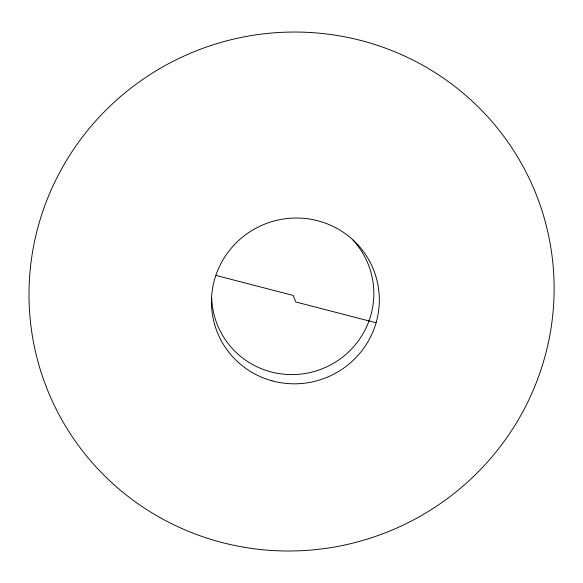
<?xml version="1.0" encoding="UTF-8"?>
<svg xmlns="http://www.w3.org/2000/svg" width="583" height="583" viewBox="0 0 583 583"><rect width="100%" height="100%" fill="white"/><g stroke="black" fill="none" stroke-linecap="round" stroke-linejoin="round"><path stroke-width="0.87" d="M376.086 322.771L295.829 301.987L293.154 295.443L216.067 275.431M352.926 240.043A81.277 79.966 -22.2 0 1 322.953 368.492A81.277 79.966 -22.2 0 1 211.695 297.651M272.057 380.823A84.149 82.691 -22.2 0 0 376.888 280.08A84.149 82.691 -22.2 0 0 237.23 241.843A84.149 82.691 -22.2 0 0 272.057 380.823M244.466 547.32A263.181 258.867 -22.2 0 0 538.809 201.368A263.181 258.867 -22.2 0 0 91.4 125.884A263.181 258.867 -22.2 0 0 244.466 547.32"/></g></svg>
